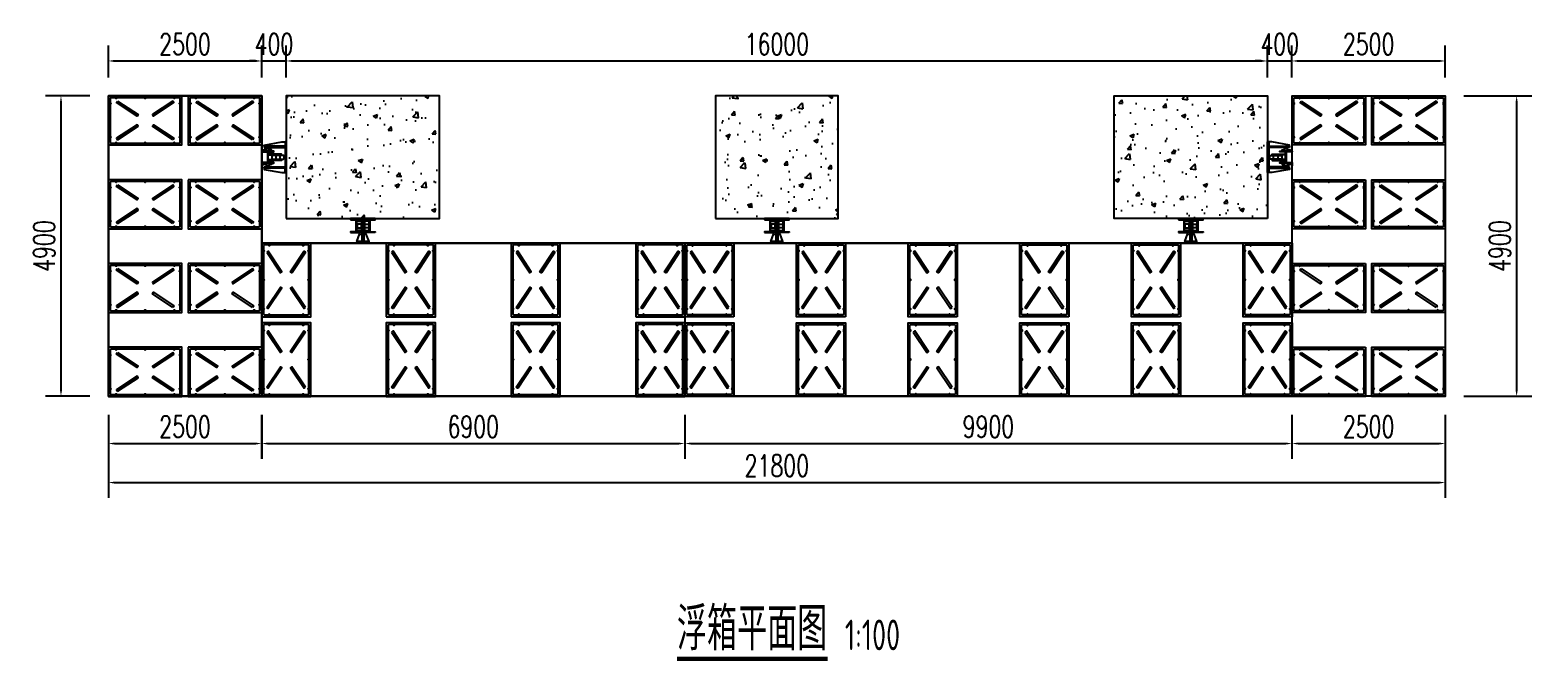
# Model space of a CAD drawing. Header units: millimetres. Extents: x -1443632 to -1307761, y 1430256 to 1527696.
# Drawn here: x -1374343 to -1349853, y 1495309 to 1505600 of the extents above; entities that cross this region are included whole.
import ezdxf

# ---------------------------------------------------------------- set-up
doc = ezdxf.new("R2010")
doc.units = ezdxf.units.MM
doc.header["$LTSCALE"] = 10
doc.layers.get('DEFPOINTS').update_dxf_attribs({"linetype": 'CONTINUOUS'})
for name, color, linetype in [('PUB_TEXT', 7, 'CONTINUOUS'), ('W-FLOAT_BOWL浮筒', 253, 'CONTINUOUS'), ('W-STEEL_FRAME钢架', 3, 'CONTINUOUS'), ('W-STEEL_KEEL钢龙骨', 5, 'CONTINUOUS'), ('W-WOOD_FLOOR木地板', 30, 'CONTINUOUS'), ('WALL', 9, 'CONTINUOUS'), ('钢', 172, 'CONTINUOUS')]:
    doc.layers.add(name, color=color, linetype=linetype)
doc.styles.get("Standard").update_dxf_attribs({"font": 'tssdeng.shx', "width": 0.7, "bigfont": 'hztxt.shx'})
doc.styles.add('STANDARD_T3', font='simplex.shx', dxfattribs={"width": 0.7, "bigfont": 'gbcbig.shx'})
doc.dimstyles.new('W&&100', dxfattribs={"dimtxt": 350, "dimasz": 100, "dimexe": 250, "dimexo": 300, "dimgap": 100, "dimtad": 1, "dimdec": 0, "dimzin": 0, "dimdsep": 46, "dimtxsty": 'STANDARD_T3', "dimcen": 0.09, "dimclrd": 1, "dimclre": 1, "dimclrt": 7, "dimazin": 2, "dimtfac": 1, "dimtdec": 0, "dimtix": 1, "dimtmove": 2, "dimatfit": 3, "dimfxl": 0, "dimtolj": 1, "dimtzin": 0, "dimarcsym": 0})
pattern_1 = [(50, (-2957441.2, -896139.76), (717.26018, -62.75213), [75, -825]), (355, (-2957441.2, -896139.8), (-138.75133, 752.19213), [60, -660]), (100.4514, (-2957381.4, -896145), (578.50938, 689.43954), [63.74019, -701.14211]), (46.1842, (-2957441.2, -895939.8), (1067.24105, -165.51901), [112.5, -1237.5]), (96.6356, (-2957352.2, -895953.6), (934.6627, 974.11787), [95.6103, -1051.713]), (351.1842, (-2957441.2, -895939.8), (934.66195, 974.1186), [90, -990]), (21, (-2957341.2, -895989.76), (596.90705, -402.61889), [75, -825]), (326, (-2957341.2, -895989.8), (243.31533, 725.15005), [60, -660]), (71.4514, (-2957291.44, -896023.3), (840.22263, 322.5305), [63.74019, -701.14211]), (37.5, (-2957441.18, -896139.76), (12.159855, 332.893854), [0, -652, 0, -670, 0, -662.5]), (7.5, (-2957441.2, -896139.76), (263.069537, 394.41171), [0, -382, 0, -637, 0, -252.5]), (327.5, (-2957664.18, -896139.76), (533.822436, -22.554872), [0, -250, 0, -780, 0, -1035]), (317.5, (-2957764.2, -896139.76), (583.18617, 100.10498), [0, -325, 0, -518, 0, -735])]

# ---------------------------------------------------------------- blocks, each defined once
blk = doc.blocks.new('*D904')
at = {"layer": 'DEFPOINTS', "color": 0, "transparency": 16777216}
for p in [(-1373066, 1504526), (-1373839, 1499626), (-1373066, 1499626)]:
    blk.add_point(p, dxfattribs=at)
at = {"layer": 'W-STEEL_FRAME钢架', "color": 1, "lineweight": -2, "transparency": 16777216}
for p, q in [((-1373366, 1504526), (-1374089, 1504526)), ((-1373839, 1504426), (-1373839, 1499726)), ((-1373366, 1499626), (-1374089, 1499626))]:
    blk.add_line(p, q, dxfattribs=at)
at = {"layer": 'W-STEEL_FRAME钢架', "color": 1, "transparency": 16777216}
for points in [[(-1373855, 1504426), (-1373822, 1504426), (-1373839, 1504526)], [(-1373855, 1499726), (-1373822, 1499726), (-1373839, 1499626)]]:
    blk.add_solid(points, dxfattribs=at)
at = {"layer": 'W-STEEL_FRAME钢架', "color": 7, "transparency": 16777216, "insert": (-1374114, 1502076), "char_height": 350, "attachment_point": 5, "rotation": 90, "style": 'STANDARD_T3'}
blk.add_mtext('\\A1;4900', dxfattribs=at)
blk = doc.blocks.new('*D905')
at = {"layer": 'DEFPOINTS', "color": 0, "transparency": 16777216}
for p in [(-1370566, 1505095), (-1373066, 1504526), (-1370566, 1504526)]:
    blk.add_point(p, dxfattribs=at)
at = {"layer": 'W-STEEL_FRAME钢架', "color": 1, "lineweight": -2, "transparency": 16777216}
for p, q in [((-1373066, 1504826), (-1373066, 1505345)), ((-1370566, 1504826), (-1370566, 1505345)), ((-1372966, 1505095), (-1370666, 1505095))]:
    blk.add_line(p, q, dxfattribs=at)
at = {"layer": 'W-STEEL_FRAME钢架', "color": 1, "transparency": 16777216}
for points in [[(-1372966, 1505112), (-1372966, 1505078), (-1373066, 1505095)], [(-1370666, 1505112), (-1370666, 1505078), (-1370566, 1505095)]]:
    blk.add_solid(points, dxfattribs=at)
at = {"layer": 'W-STEEL_FRAME钢架', "color": 7, "transparency": 16777216, "insert": (-1371816, 1505370), "char_height": 350, "attachment_point": 5, "style": 'STANDARD_T3'}
blk.add_mtext('\\A1;2500', dxfattribs=at)
blk = doc.blocks.new('*D906')
at = {"layer": 'DEFPOINTS', "color": 0, "transparency": 16777216}
for p in [(-1373066, 1499626), (-1351266, 1499626), (-1351266, 1498219)]:
    blk.add_point(p, dxfattribs=at)
at = {"layer": 'W-STEEL_FRAME钢架', "color": 1, "lineweight": -2, "transparency": 16777216}
for p, q in [((-1373066, 1499326), (-1373066, 1497969)), ((-1351266, 1499326), (-1351266, 1497969)), ((-1372966, 1498219), (-1351366, 1498219))]:
    blk.add_line(p, q, dxfattribs=at)
at = {"layer": 'W-STEEL_FRAME钢架', "color": 1, "transparency": 16777216}
for points in [[(-1372966, 1498235), (-1372966, 1498202), (-1373066, 1498219)], [(-1351366, 1498235), (-1351366, 1498202), (-1351266, 1498219)]]:
    blk.add_solid(points, dxfattribs=at)
at = {"layer": 'W-STEEL_FRAME钢架', "color": 7, "transparency": 16777216, "insert": (-1362166, 1498494), "char_height": 350, "attachment_point": 5, "style": 'STANDARD_T3'}
blk.add_mtext('\\A1;21800', dxfattribs=at)
blk = doc.blocks.new('*D910')
at = {"layer": 'DEFPOINTS', "color": 0, "transparency": 16777216}
for p in [(-1370166, 1505095), (-1370566, 1504526), (-1370166, 1504526)]:
    blk.add_point(p, dxfattribs=at)
at = {"layer": 'W-STEEL_FRAME钢架', "color": 1, "lineweight": -2, "transparency": 16777216}
for p, q in [((-1370566, 1504826), (-1370566, 1505345)), ((-1370166, 1504826), (-1370166, 1505345)), ((-1370666, 1505095), (-1370766, 1505095)), ((-1370566, 1505095), (-1370166, 1505095)), ((-1370066, 1505095), (-1369966, 1505095))]:
    blk.add_line(p, q, dxfattribs=at)
at = {"layer": 'W-STEEL_FRAME钢架', "color": 1, "transparency": 16777216}
for points in [[(-1370666, 1505112), (-1370666, 1505078), (-1370566, 1505095)], [(-1370066, 1505112), (-1370066, 1505078), (-1370166, 1505095)]]:
    blk.add_solid(points, dxfattribs=at)
at = {"layer": 'W-STEEL_FRAME钢架', "color": 7, "transparency": 16777216, "insert": (-1370366, 1505370), "char_height": 350, "attachment_point": 5, "style": 'STANDARD_T3'}
blk.add_mtext('\\A1;400', dxfattribs=at)
blk = doc.blocks.new('*D911')
at = {"layer": 'DEFPOINTS', "color": 0, "transparency": 16777216}
for p in [(-1354166, 1505095), (-1370166, 1504526), (-1354166, 1504526)]:
    blk.add_point(p, dxfattribs=at)
at = {"layer": 'W-STEEL_FRAME钢架', "color": 1, "lineweight": -2, "transparency": 16777216}
for p, q in [((-1370166, 1504826), (-1370166, 1505345)), ((-1354166, 1504826), (-1354166, 1505345)), ((-1370066, 1505095), (-1354266, 1505095))]:
    blk.add_line(p, q, dxfattribs=at)
at = {"layer": 'W-STEEL_FRAME钢架', "color": 1, "transparency": 16777216}
for points in [[(-1370066, 1505112), (-1370066, 1505078), (-1370166, 1505095)], [(-1354266, 1505112), (-1354266, 1505078), (-1354166, 1505095)]]:
    blk.add_solid(points, dxfattribs=at)
at = {"layer": 'W-STEEL_FRAME钢架', "color": 7, "transparency": 16777216, "insert": (-1362166, 1505370), "char_height": 350, "attachment_point": 5, "style": 'STANDARD_T3'}
blk.add_mtext('\\A1;16000', dxfattribs=at)
blk = doc.blocks.new('*D907')
at = {"layer": 'DEFPOINTS', "color": 0, "transparency": 16777216}
for p in [(-1353766, 1505095), (-1354166, 1504526), (-1353766, 1504526)]:
    blk.add_point(p, dxfattribs=at)
at = {"layer": 'W-STEEL_FRAME钢架', "color": 1, "lineweight": -2, "transparency": 16777216}
for p, q in [((-1354166, 1504826), (-1354166, 1505345)), ((-1353766, 1504826), (-1353766, 1505345)), ((-1354266, 1505095), (-1354366, 1505095)), ((-1354166, 1505095), (-1353766, 1505095)), ((-1353666, 1505095), (-1353566, 1505095))]:
    blk.add_line(p, q, dxfattribs=at)
at = {"layer": 'W-STEEL_FRAME钢架', "color": 1, "transparency": 16777216}
for points in [[(-1354266, 1505112), (-1354266, 1505078), (-1354166, 1505095)], [(-1353666, 1505112), (-1353666, 1505078), (-1353766, 1505095)]]:
    blk.add_solid(points, dxfattribs=at)
at = {"layer": 'W-STEEL_FRAME钢架', "color": 7, "transparency": 16777216, "insert": (-1353966, 1505370), "char_height": 350, "attachment_point": 5, "style": 'STANDARD_T3'}
blk.add_mtext('\\A1;400', dxfattribs=at)
blk = doc.blocks.new('*D908')
at = {"layer": 'DEFPOINTS', "color": 0, "transparency": 16777216}
for p in [(-1351266, 1505095), (-1353766, 1504526), (-1351266, 1504526)]:
    blk.add_point(p, dxfattribs=at)
at = {"layer": 'W-STEEL_FRAME钢架', "color": 1, "lineweight": -2, "transparency": 16777216}
for p, q in [((-1353766, 1504826), (-1353766, 1505345)), ((-1351266, 1504826), (-1351266, 1505345)), ((-1353666, 1505095), (-1351366, 1505095))]:
    blk.add_line(p, q, dxfattribs=at)
at = {"layer": 'W-STEEL_FRAME钢架', "color": 1, "transparency": 16777216}
for points in [[(-1353666, 1505112), (-1353666, 1505078), (-1353766, 1505095)], [(-1351366, 1505112), (-1351366, 1505078), (-1351266, 1505095)]]:
    blk.add_solid(points, dxfattribs=at)
at = {"layer": 'W-STEEL_FRAME钢架', "color": 7, "transparency": 16777216, "insert": (-1352516, 1505370), "char_height": 350, "attachment_point": 5, "style": 'STANDARD_T3'}
blk.add_mtext('\\A1;2500', dxfattribs=at)
blk = doc.blocks.new('*D909')
at = {"layer": 'DEFPOINTS', "color": 0, "transparency": 16777216}
for p in [(-1351266, 1504526), (-1351266, 1499626), (-1350103, 1499626)]:
    blk.add_point(p, dxfattribs=at)
at = {"layer": 'W-STEEL_FRAME钢架', "color": 1, "lineweight": -2, "transparency": 16777216}
for p, q in [((-1350966, 1504526), (-1349853, 1504526)), ((-1350103, 1504426), (-1350103, 1499726)), ((-1350966, 1499626), (-1349853, 1499626))]:
    blk.add_line(p, q, dxfattribs=at)
at = {"layer": 'W-STEEL_FRAME钢架', "color": 1, "transparency": 16777216}
for points in [[(-1350120, 1504426), (-1350086, 1504426), (-1350103, 1504526)], [(-1350120, 1499726), (-1350086, 1499726), (-1350103, 1499626)]]:
    blk.add_solid(points, dxfattribs=at)
at = {"layer": 'W-STEEL_FRAME钢架', "color": 7, "transparency": 16777216, "insert": (-1350378, 1502076), "char_height": 350, "attachment_point": 5, "rotation": 90, "style": 'STANDARD_T3'}
blk.add_mtext('\\A1;4900', dxfattribs=at)
blk = doc.blocks.new('A滑轨')
at = {"layer": 'W-STEEL_KEEL钢龙骨'}
for points in [[(-332, -200), (-372, -200), (-372, -160), (-332, -200)], [(-332, -400), (-372, -400), (-372, -440), (-332, -400)]]:
    blk.add_lwpolyline(points, dxfattribs=at)
for points in [[(-276, -212), (-276, -388), (-372, -388), (-372, -400), (-172, -400), (-172, -388), (-268, -388), (-268, -212), (-172, -212), (-172, -200), (-372, -200), (-372, -212)], [(-292, -180), (-332, -180), (-332, -200), (-212, -200), (-212, -180), (-252, -180), (-252, -160), (-292, -160)], [(-292, -420), (-332, -420), (-332, -400), (-212, -400), (-212, -420), (-252, -420), (-252, -440), (-292, -440)]]:
    blk.add_lwpolyline(points, close=True, dxfattribs=at)
at = {"layer": '钢'}
for points in [[(-332, -122), (-332, -102), (-42, -50), (8, -50), (8, -122), (-332, -122)], [(-332, -478), (-332, -498), (-42, -550), (8, -550), (8, -478), (-332, -478)]]:
    blk.add_lwpolyline(points, dxfattribs=at)
for points in [[(-332, -142), (8, -142), (8, -122), (-332, -122)], [(8, -550), (28, -550), (28, -50), (8, -50)], [(-332, -458), (8, -458), (8, -478), (-332, -478)], [(-268, -260), (-48, -260), (-48, -248), (-268, -248)], [(-268, -340), (-48, -340), (-48, -352), (-268, -352)]]:
    blk.add_lwpolyline(points, close=True, dxfattribs=at)
at = {"layer": '钢', "color": 140}
blk.add_lwpolyline([(-198, -330), (-18, -330, 0.414214), (-8, -320), (-8, -280, 0.414214), (-18, -270), (-198, -270, 0.414214), (-208, -280), (-208, -320, 0.414214)], format="xyb", close=True, dxfattribs=at)
for points in [[(-148, -260), (-68, -260), (-68, -265), (-148, -265)], [(-148, -340), (-68, -340), (-68, -335), (-148, -335)], [(-143, -340), (-73, -340), (-73, -260), (-143, -260)]]:
    blk.add_lwpolyline(points, close=True, dxfattribs=at)
blk = doc.blocks.new('FX')
at = {"layer": 'W-FLOAT_BOWL浮筒'}
for points in [[(0, 0), (0, -800), (1200, -800), (1200, 0)], [(150, -84), (483, -305), (467, -330), (133, -109)], [(1050, -84), (717, -305), (733, -330), (1067, -109)], [(150, -716), (483, -495), (467, -470), (133, -691)], [(1050, -716), (717, -495), (733, -470), (1067, -691)]]:
    blk.add_lwpolyline(points, close=True, dxfattribs=at)
blk.add_lwpolyline([(30, -45), (30, -755, 0.414214), (45, -770), (1155, -770, 0.414214), (1170, -755), (1170, -45, 0.414214), (1155, -30), (45, -30, 0.414214)], format="xyb", close=True, dxfattribs=at)
for centre in [(37, -125), (125, -37), (600, -37), (1075, -37), (1163, -125), (37, -675), (1163, -675), (125, -763), (600, -763), (1075, -763)]:
    blk.add_circle(centre, 7, dxfattribs=at)
blk = doc.blocks.new('*U896')
at = {"layer": 'W-FLOAT_BOWL浮筒'}
blk.add_blockref('FX', (-600, 400), dxfattribs=at)
blk = doc.blocks.new('*U897')
at = {"layer": 'W-FLOAT_BOWL浮筒', "color": 0, "linetype": 'ByBlock', "lineweight": -2, "transparency": 16777216}
for p in [(0, 0), (1300, 0), (0, -1367), (1300, -1367), (0, -2734), (1300, -2734), (0, -4101), (1300, -4101)]:
    blk.add_blockref('*U896', p, dxfattribs=at)
blk = doc.blocks.new('*U898')
at = {"layer": 'W-FLOAT_BOWL浮筒'}
blk.add_blockref('FX', (-600, 400), dxfattribs=at)
blk = doc.blocks.new('*U899')
at = {"layer": 'W-FLOAT_BOWL浮筒', "color": 0, "linetype": 'ByBlock', "lineweight": -2, "transparency": 16777216}
for p in [(0, 0), (1300, 0), (0, -1367), (1300, -1367), (0, -2734), (1300, -2734), (0, -4101), (1300, -4101)]:
    blk.add_blockref('*U898', p, dxfattribs=at)
blk = doc.blocks.new('*U900')
at = {"layer": 'W-FLOAT_BOWL浮筒', "rotation": 90}
blk.add_blockref('FX', (-400, -600), dxfattribs=at)
blk = doc.blocks.new('*U901')
at = {"layer": 'W-FLOAT_BOWL浮筒', "color": 0, "linetype": 'ByBlock', "lineweight": -2, "transparency": 16777216}
for p in [(0, 1300), (2033, 1300), (4067, 1300), (6100, 1300), (0, 0), (2033, 0), (4067, 0), (6100, 0)]:
    blk.add_blockref('*U900', p, dxfattribs=at)
blk = doc.blocks.new('*U902')
at = {"layer": 'W-FLOAT_BOWL浮筒', "rotation": 90}
blk.add_blockref('FX', (-400, -600), dxfattribs=at)
blk = doc.blocks.new('*U903')
at = {"layer": 'W-FLOAT_BOWL浮筒', "color": 0, "linetype": 'ByBlock', "lineweight": -2, "transparency": 16777216}
for p in [(0, 1300), (1820, 1300), (3640, 1300), (5460, 1300), (7280, 1300), (9100, 1300), (0, 0), (1820, 0), (3640, 0), (5460, 0), (7280, 0), (9100, 0)]:
    blk.add_blockref('*U902', p, dxfattribs=at)
blk = doc.blocks.new('A$C142B241B')
at = {"layer": 'W-STEEL_FRAME钢架', "color": 4}
for p, q in [((0, 75), (0, 0)), ((0, 75), (3, 75)), ((0, 0), (200, 0)), ((13, 17), (8, 70)), ((24, 7), (176, 7)), ((187, 17), (192, 70)), ((200, 75), (197, 75)), ((200, 75), (200, 0))]:
    blk.add_line(p, q, dxfattribs=at)
for centre, radius, start, end in [((3, 69), 5.5, 5.7106, 90), ((24, 18), 11, 185.7106, 270), ((176, 18), 11, 270, 354.2894), ((197, 69), 5.5, 90, 174.2894)]:
    blk.add_arc(centre, radius, start, end, dxfattribs=at)
blk = doc.blocks.new('BHG')
at = {"layer": '钢'}
for points in [[(0, -20), (400, -20), (400, 0), (0, 0)], [(0, -230), (158, -230), (158, -220), (0, -220)], [(400, -230), (242, -230), (242, -220), (400, -220)], [(100, -396), (300, -396), (300, -376), (100, -376)]]:
    blk.add_lwpolyline(points, close=True, dxfattribs=at)
at = {"layer": '钢', "color": 140}
for points in [[(175, -198), (108, -198, -0.385314), (99, -188), (99, -52, -0.385314), (108, -42), (175, -42)], [(225, -198), (292, -198, 0.385314), (301, -188), (301, -52, 0.385314), (292, -42), (225, -42)]]:
    blk.add_lwpolyline(points, format="xyb", close=True, dxfattribs=at)
for points in [[(102, -145), (105, -150), (175, -150), (175, -90), (105, -90), (102, -95)], [(105, -150), (175, -150), (175, -90), (105, -90)], [(175, -155), (225, -155), (225, -85), (175, -85)], [(185, -376), (215, -376), (215, -55), (185, -55)], [(298, -145), (295, -150), (225, -150), (225, -90), (295, -90), (298, -95)], [(295, -150), (225, -150), (225, -90), (295, -90)]]:
    blk.add_lwpolyline(points, close=True, dxfattribs=at)
at = {"layer": '钢'}
for points in [[(185, -256), (185, -376), (100, -376), (145, -256), (185, -256)], [(215, -256), (215, -376), (300, -376), (255, -256), (215, -256)]]:
    blk.add_lwpolyline(points, dxfattribs=at)
at = {"layer": '钢', "rotation": 270}
blk.add_blockref('A$C142B241B', (85, -20), dxfattribs=at)
at = {"layer": '钢', "xscale": -1, "rotation": 90}
blk.add_blockref('A$C142B241B', (315, -20), dxfattribs=at)
blk = doc.blocks.new('*D912')
at = {"layer": 'DEFPOINTS', "color": 0, "transparency": 16777216}
for p in [(-1373066, 1499625), (-1370566, 1499626), (-1370566, 1498855)]:
    blk.add_point(p, dxfattribs=at)
at = {"layer": 'W-STEEL_FRAME钢架', "color": 1, "lineweight": -2, "transparency": 16777216}
for p, q in [((-1373066, 1499325), (-1373066, 1498605)), ((-1370566, 1499326), (-1370566, 1498605)), ((-1372966, 1498855), (-1370666, 1498855))]:
    blk.add_line(p, q, dxfattribs=at)
at = {"layer": 'W-STEEL_FRAME钢架', "color": 1, "transparency": 16777216}
for points in [[(-1372966, 1498872), (-1372966, 1498839), (-1373066, 1498855)], [(-1370666, 1498872), (-1370666, 1498839), (-1370566, 1498855)]]:
    blk.add_solid(points, dxfattribs=at)
at = {"layer": 'W-STEEL_FRAME钢架', "color": 7, "transparency": 16777216, "insert": (-1371816, 1499130), "char_height": 350, "attachment_point": 5, "style": 'STANDARD_T3'}
blk.add_mtext('\\A1;2500', dxfattribs=at)
blk = doc.blocks.new('*D913')
at = {"layer": 'DEFPOINTS', "color": 0, "transparency": 16777216}
for p in [(-1370567, 1499625), (-1363667, 1499625), (-1363667, 1498855)]:
    blk.add_point(p, dxfattribs=at)
at = {"layer": 'W-STEEL_FRAME钢架', "color": 1, "lineweight": -2, "transparency": 16777216}
for p, q in [((-1370567, 1499325), (-1370567, 1498605)), ((-1363667, 1499325), (-1363667, 1498605)), ((-1370467, 1498855), (-1363767, 1498855))]:
    blk.add_line(p, q, dxfattribs=at)
at = {"layer": 'W-STEEL_FRAME钢架', "color": 1, "transparency": 16777216}
for points in [[(-1370467, 1498872), (-1370467, 1498839), (-1370567, 1498855)], [(-1363767, 1498872), (-1363767, 1498839), (-1363667, 1498855)]]:
    blk.add_solid(points, dxfattribs=at)
at = {"layer": 'W-STEEL_FRAME钢架', "color": 7, "transparency": 16777216, "insert": (-1367117, 1499130), "char_height": 350, "attachment_point": 5, "style": 'STANDARD_T3'}
blk.add_mtext('\\A1;6900', dxfattribs=at)
blk = doc.blocks.new('*D914')
at = {"layer": 'DEFPOINTS', "color": 0, "transparency": 16777216}
for p in [(-1363666, 1499626), (-1353766, 1499625), (-1353766, 1498855)]:
    blk.add_point(p, dxfattribs=at)
at = {"layer": 'W-STEEL_FRAME钢架', "color": 1, "lineweight": -2, "transparency": 16777216}
for p, q in [((-1363666, 1499326), (-1363666, 1498605)), ((-1353766, 1499325), (-1353766, 1498605)), ((-1363566, 1498855), (-1353866, 1498855))]:
    blk.add_line(p, q, dxfattribs=at)
at = {"layer": 'W-STEEL_FRAME钢架', "color": 1, "transparency": 16777216}
for points in [[(-1363566, 1498872), (-1363566, 1498839), (-1363666, 1498855)], [(-1353866, 1498872), (-1353866, 1498839), (-1353766, 1498855)]]:
    blk.add_solid(points, dxfattribs=at)
at = {"layer": 'W-STEEL_FRAME钢架', "color": 7, "transparency": 16777216, "insert": (-1358716, 1499130), "char_height": 350, "attachment_point": 5, "style": 'STANDARD_T3'}
blk.add_mtext('\\A1;9900', dxfattribs=at)
blk = doc.blocks.new('*D915')
at = {"layer": 'DEFPOINTS', "color": 0, "transparency": 16777216}
for p in [(-1353766, 1499625), (-1351266, 1499625), (-1351266, 1498855)]:
    blk.add_point(p, dxfattribs=at)
at = {"layer": 'W-STEEL_FRAME钢架', "color": 1, "lineweight": -2, "transparency": 16777216}
for p, q in [((-1353766, 1499325), (-1353766, 1498605)), ((-1351266, 1499325), (-1351266, 1498605)), ((-1353666, 1498855), (-1351366, 1498855))]:
    blk.add_line(p, q, dxfattribs=at)
at = {"layer": 'W-STEEL_FRAME钢架', "color": 1, "transparency": 16777216}
for points in [[(-1353666, 1498872), (-1353666, 1498839), (-1353766, 1498855)], [(-1351366, 1498872), (-1351366, 1498839), (-1351266, 1498855)]]:
    blk.add_solid(points, dxfattribs=at)
at = {"layer": 'W-STEEL_FRAME钢架', "color": 7, "transparency": 16777216, "insert": (-1352516, 1499130), "char_height": 350, "attachment_point": 5, "style": 'STANDARD_T3'}
blk.add_mtext('\\A1;2500', dxfattribs=at)

msp = doc.modelspace()

# ---------------------------------------------------------------- hatches: boundary and pattern name
at = {"layer": 'WALL'}
h = msp.add_hatch(dxfattribs=at)
h.set_pattern_fill('混凝土', color=256, scale=100)
h.set_pattern_definition(pattern_1)
h.paths.add_polyline_path([(-1367665.8, 1502525.6), (-1367665.8, 1504525.6), (-1370165.8, 1504525.6), (-1370165.8, 1502525.6)])
h = msp.add_hatch(dxfattribs=at)
h.set_pattern_fill('混凝土', color=256, scale=100)
h.set_pattern_definition(pattern_1)
h.paths.add_polyline_path([(-1363165.8, 1504525.6), (-1363165.8, 1502525.6), (-1361165.8, 1502525.6), (-1361165.8, 1504525.6)])
h = msp.add_hatch(dxfattribs=at)
h.set_pattern_fill('混凝土', color=256, scale=100)
h.set_pattern_definition(pattern_1)
h.paths.add_polyline_path([(-1356665.8, 1504525.6), (-1356665.8, 1502525.6), (-1354165.8, 1502525.6), (-1354165.8, 1504525.6)])

# ---------------------------------------------------------------- linework, layer by layer
at = {"layer": 'W-FLOAT_BOWL浮筒', "color": 3, "const_width": 70}
msp.add_lwpolyline([(-1363794.8, 1495344.2), (-1361336, 1495344.2)], dxfattribs=at)
at = {"layer": 'W-STEEL_FRAME钢架'}
msp.add_lwpolyline([(-1373065.8, 1504525.6), (-1370565.8, 1504525.6), (-1370565.8, 1502125.6), (-1353765.8, 1502125.6), (-1353765.8, 1504525.6), (-1351265.8, 1504525.6), (-1351265.8, 1499625.6), (-1373065.8, 1499625.6), (-1373065.8, 1504525.6)], dxfattribs=at)
for points in [[(-1373065.8, 1499625.6), (-1370565.8, 1499625.6), (-1370565.8, 1504525.6), (-1373065.8, 1504525.6)], [(-1351265.8, 1499625.6), (-1353765.8, 1499625.6), (-1353765.8, 1504525.6), (-1351265.8, 1504525.6)], [(-1370565.8, 1499625.6), (-1353765.8, 1499625.6), (-1353765.8, 1502125.6), (-1370565.8, 1502125.6)], [(-1370565.8, 1502125.6), (-1363665.8, 1502125.6), (-1363665.8, 1499625.6), (-1370565.8, 1499625.6)], [(-1353765.8, 1502125.6), (-1363665.8, 1502125.6), (-1363665.8, 1499625.6), (-1353765.8, 1499625.6)]]:
    msp.add_lwpolyline(points, close=True, dxfattribs=at)
at = {"layer": 'WALL'}
for points in [[(-1370165.8, 1502525.6), (-1367665.8, 1502525.6), (-1367665.8, 1504525.6), (-1370165.8, 1504525.6)], [(-1363165.8, 1502525.6), (-1361165.8, 1502525.6), (-1361165.8, 1504525.6), (-1363165.8, 1504525.6)], [(-1354165.8, 1502525.6), (-1356665.8, 1502525.6), (-1356665.8, 1504525.6), (-1354165.8, 1504525.6)]]:
    msp.add_lwpolyline(points, close=True, dxfattribs=at)

# ---------------------------------------------------------------- block references
at = {"layer": 'W-FLOAT_BOWL浮筒'}
for name, p in [('*U897', (-1372465.8, 1504125.6)), ('*U901', (-1370166.8, 1500224.6))]:
    msp.add_blockref(name, p, dxfattribs=at)
at = {"layer": 'W-FLOAT_BOWL浮筒', "xscale": -1}
for name, p in [('*U899', (-1351865.8, 1504125.6)), ('*U903', (-1354164.8, 1500224.6))]:
    msp.add_blockref(name, p, dxfattribs=at)
at = {"layer": 'W-WOOD_FLOOR木地板'}
msp.add_blockref('A滑轨', (-1370193.7, 1503825.6), dxfattribs=at)
at = {"layer": 'W-WOOD_FLOOR木地板', "xscale": -1}
msp.add_blockref('A滑轨', (-1354137.9, 1503825.6), dxfattribs=at)
at = {"layer": 'WALL'}
for p in [(-1369115.8, 1502525.6), (-1362365.8, 1502525.6), (-1355615.8, 1502525.6)]:
    msp.add_blockref('BHG', p, dxfattribs=at)

# ---------------------------------------------------------------- texts
at = {"layer": 'PUB_TEXT', "color": 7, "width": 0.7}
for s, height, p in [('浮箱平面图', 700, (-1363794.8, 1495484.2)), ('1:100', 500, (-1361056, 1495484.2))]:
    msp.add_text(s, height=height, dxfattribs=at).set_placement(p)

# ---------------------------------------------------------------- dimensions: what is measured, and where the dimension line sits
at = {"layer": 'W-STEEL_FRAME钢架'}
for base, p1, p2, picture, middle in [((-1370565.8, 1505095), (-1373065.8, 1504525.6), (-1370565.8, 1504525.6), '*D905', (-1371815.8, 1505370)), ((-1370165.8, 1505095), (-1370565.8, 1504525.6), (-1370165.8, 1504525.6), '*D910', (-1370365.8, 1505370)), ((-1354165.8, 1505095), (-1370165.8, 1504525.6), (-1354165.8, 1504525.6), '*D911', (-1362165.8, 1505370)), ((-1353765.8, 1505095), (-1354165.8, 1504525.6), (-1353765.8, 1504525.6), '*D907', (-1353965.8, 1505370)), ((-1351265.8, 1505095), (-1353765.8, 1504525.6), (-1351265.8, 1504525.6), '*D908', (-1352515.8, 1505370)), ((-1351265.8, 1498218.7), (-1373065.8, 1499625.6), (-1351265.8, 1499625.6), '*D906', (-1362165.8, 1498493.7)), ((-1370565.8, 1498855.5), (-1373065.8, 1499624.6), (-1370565.8, 1499625.6), '*D912', (-1371815.8, 1499130.5)), ((-1363666.8, 1498855.5), (-1370566.8, 1499624.6), (-1363666.8, 1499624.6), '*D913', (-1367116.8, 1499130.5)), ((-1353765.8, 1498855.5), (-1363665.8, 1499625.6), (-1353765.8, 1499624.6), '*D914', (-1358715.8, 1499130.5)), ((-1351265.8, 1498855.5), (-1353765.8, 1499624.6), (-1351265.8, 1499624.6), '*D915', (-1352515.8, 1499130.5))]:
    dim = msp.add_linear_dim(base=base, p1=p1, p2=p2, dimstyle='W&&100', dxfattribs=at)
    dim.commit()
    dim.dimension.update_dxf_attribs({"geometry": picture, "text_midpoint": middle})
for base, p1, p2, picture, middle in [((-1373838.6, 1499625.6), (-1373065.8, 1504525.6), (-1373065.8, 1499625.6), '*D904', (-1374113.6, 1502075.6)), ((-1350103.1, 1499625.6), (-1351265.8, 1504525.6), (-1351265.8, 1499625.6), '*D909', (-1350378.1, 1502075.6))]:
    dim = msp.add_linear_dim(base=base, p1=p1, p2=p2, angle=90, dimstyle='W&&100', dxfattribs=at)
    dim.commit()
    dim.dimension.update_dxf_attribs({"geometry": picture, "text_midpoint": middle})

doc.saveas('drawing.dxf')
